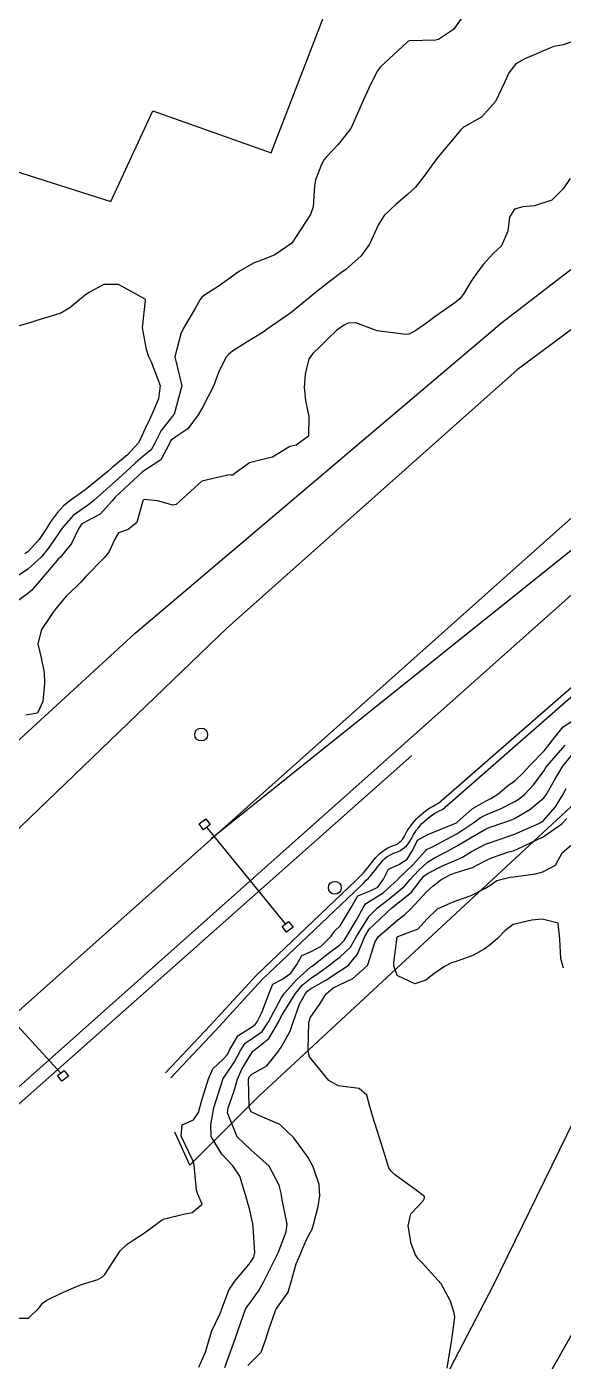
# Model space of a CAD drawing. Header units: metres. Extents: x 318500 to 325275, y 7408834 to 7428799.
# Drawn here: x 320683.9 to 320721.1, y 7414654.7 to 7414747.2 of the extents above; entities that cross this region are included whole.
import ezdxf

# ---------------------------------------------------------------- set-up
doc = ezdxf.new("R2010")
doc.units = ezdxf.units.M
doc.header["$MEASUREMENT"] = 0
for name, color, linetype in [('Canaleta de Drenagem', 151, 'Continuous'), ('Curvas de Nivel 1m', 11, 'Continuous'), ('Curvas de Nivel 5m', 15, 'Continuous'), ('Divisas', 45, 'Continuous'), ('Edificações', 30, 'Continuous'), ('Linha Férrea', 20, 'Continuous'), ('Postes', 20, 'Continuous'), ('Pórticos', 45, 'Continuous'), ('Vias Primárias', 230, 'Continuous')]:
    doc.layers.add(name, color=color, linetype=linetype)

msp = doc.modelspace()

# ---------------------------------------------------------------- linework, layer by layer
at = {"layer": 'Canaleta de Drenagem'}
for points in [[(320693.522, 7414674.72), (320696.625, 7414678.001), (320699.857, 7414681.522), (320706.727, 7414688.061, 0.044136), (320707.99, 7414689.495, -0.155974), (320709.353, 7414690.484, 0.200187), (320710.097, 7414691.128, -0.171633), (320712.464, 7414693.416), (320720.943, 7414700.824), (320732.054, 7414710.4), (320772.372, 7414743.946), (320793.969, 7414761.038)], [(320693.885, 7414674.376), (320696.991, 7414677.661), (320700.214, 7414681.172), (320707.072, 7414687.699, 0.044136), (320708.393, 7414689.199, -0.155974), (320709.51, 7414690.009, 0.200187), (320710.545, 7414690.905, -0.175754), (320712.736, 7414692.99), (320721.271, 7414700.446), (320732.377, 7414710.018), (320772.687, 7414743.557), (320794.273, 7414760.641)]]:
    msp.add_lwpolyline(points, format="xyb", dxfattribs=at)
at = {"layer": 'Curvas de Nivel 1m', "flags": 128}
for points, elevation in [([(320714.237, 7414748.094), (320713.516, 7414747.063), (320712.464, 7414746.361), (320712.268, 7414746.317), (320710.462, 7414746.278), (320710.366, 7414746.237), (320710.26, 7414746.143), (320708.443, 7414744.465), (320708.211, 7414744.173), (320707.622, 7414742.982), (320707.267, 7414742.187), (320707.001, 7414741.591), (320706.38, 7414740.2), (320705.503, 7414739.074), (320704.696, 7414738.217), (320704.542, 7414738.033), (320704.352, 7414737.685), (320703.94, 7414736.622), (320703.869, 7414736.227), (320703.767, 7414734.769), (320703.59, 7414734.231), (320702.28, 7414732.25), (320701.103, 7414731.432), (320700.262, 7414731.077), (320699.671, 7414730.874), (320698.662, 7414730.296), (320698.418, 7414730.128), (320698.246, 7414730.006), (320697.256, 7414729.294), (320696.225, 7414728.637), (320696.052, 7414728.503), (320695.933, 7414728.334), (320695.586, 7414727.711), (320694.769, 7414726.351), (320694.596, 7414725.952), (320694.17, 7414724.36), (320694.663, 7414722.352), (320694.12, 7414720.39), (320694.111, 7414720.369), (320693.222, 7414719.25), (320692.792, 7414718.373), (320692.536, 7414717.923), (320692.077, 7414717.537), (320691.446, 7414717.013), (320690.782, 7414716.399), (320690.053, 7414715.752), (320688.576, 7414714.432), (320688.288, 7414714.184), (320688.034, 7414714.016), (320687.114, 7414713.359), (320686.332, 7414712.457), (320686.201, 7414712.264), (320686.003, 7414711.97), (320685.383, 7414711.076), (320684.902, 7414710.476), (320683.971, 7414709.633), (320682.291, 7414708.515)], 726), ([(320721.602, 7414736.73), (320721.125, 7414735.998), (320720.318, 7414735.217), (320719.126, 7414734.841), (320718.311, 7414734.752), (320717.749, 7414734.605), (320717.401, 7414734.049), (320717.275, 7414733.065), (320716.833, 7414732.054), (320716.544, 7414731.789), (320716.272, 7414731.55), (320715.573, 7414730.757), (320715.048, 7414730.078), (320714.728, 7414729.598), (320714.23, 7414728.753), (320713.942, 7414728.376), (320713.599, 7414728.099), (320712.21, 7414727.145), (320711.625, 7414726.706), (320710.814, 7414726.134), (320710.409, 7414725.926), (320710.197, 7414725.91), (320708.2, 7414726.17), (320706.722, 7414726.709), (320706.205, 7414726.692), (320705.869, 7414726.538), (320705.404, 7414726.208), (320704.795, 7414725.61), (320704.182, 7414725.005), (320703.777, 7414724.625), (320703.465, 7414724.231), (320703.217, 7414723.172), (320703.149, 7414722.235), (320703.233, 7414721.336), (320703.472, 7414720.23), (320703.455, 7414718.874), (320702.586, 7414718.243), (320702.186, 7414718.151), (320702.088, 7414718.11), (320700.941, 7414717.403), (320700.074, 7414717.21), (320699.342, 7414717.017), (320698.361, 7414716.297), (320698.204, 7414716.153), (320698.059, 7414716.167), (320697.948, 7414716.191), (320696.054, 7414715.749), (320694.516, 7414714.353), (320694.271, 7414714.122), (320694.036, 7414714.089), (320692.974, 7414714.371), (320692.041, 7414714.462), (320691.942, 7414714.381), (320691.526, 7414712.879), (320690.932, 7414712.396), (320690.257, 7414712.155), (320690, 7414711.731), (320689.588, 7414710.813), (320689.269, 7414710.421), (320687.967, 7414709.108), (320687.655, 7414708.751), (320687.352, 7414708.446), (320686.636, 7414707.767), (320685.937, 7414706.933), (320685.732, 7414706.664), (320685.583, 7414706.465), (320684.92, 7414705.47), (320684.675, 7414704.478), (320684.905, 7414703.49), (320685.116, 7414702.471), (320685.122, 7414701.724), (320685.005, 7414700.473), (320684.65, 7414699.666), (320683.836, 7414699.525)], 724), ([(320683.336, 7414726.503), (320684.203, 7414726.759), (320684.625, 7414726.904), (320686.209, 7414727.396), (320686.894, 7414727.772), (320687.697, 7414728.445), (320687.986, 7414728.68), (320688.226, 7414728.839), (320689.263, 7414729.396), (320690.235, 7414729.397), (320692.085, 7414728.382), (320692.123, 7414728.286), (320691.91, 7414726.384), (320692.178, 7414724.895), (320692.353, 7414724.378), (320692.525, 7414724.016), (320693.158, 7414722.37), (320693.045, 7414721.456), (320692.587, 7414720.375), (320692.433, 7414720.059), (320692.105, 7414719.395), (320691.797, 7414718.682), (320691.624, 7414718.387), (320690.897, 7414717.579), (320690.067, 7414716.874), (320689.81, 7414716.667), (320689.518, 7414716.418), (320688.048, 7414715.205), (320687.601, 7414714.888), (320686.972, 7414714.451), (320686.46, 7414714.03), (320686.027, 7414713.572), (320685.554, 7414712.93), (320685.271, 7414712.471), (320684.772, 7414711.705), (320683.985, 7414710.844), (320683.767, 7414710.709)], 727), ([(320683.279, 7414657.727), (320684.026, 7414657.732), (320684.774, 7414658.468), (320685.003, 7414658.756), (320685.298, 7414658.976), (320686.284, 7414659.466), (320687.312, 7414659.892), (320687.695, 7414660.046), (320688.828, 7414660.415), (320689.157, 7414660.577), (320689.324, 7414660.761), (320690.373, 7414662.395), (320690.871, 7414662.863), (320691.352, 7414663.187), (320692.078, 7414663.65), (320693.05, 7414664.355), (320693.223, 7414664.502), (320693.373, 7414664.579), (320694.772, 7414664.943), (320695.381, 7414665.047), (320696.074, 7414665.635), (320695.77, 7414666.324), (320695.683, 7414666.606), (320695.521, 7414668.328), (320695.425, 7414668.643), (320694.61, 7414670.338), (320694.678, 7414671.126), (320695.467, 7414671.475), (320695.809, 7414671.991), (320695.896, 7414672.324), (320696.076, 7414672.912), (320696.51, 7414674.315), (320696.811, 7414675.01), (320697.521, 7414675.672), (320697.819, 7414676.004), (320697.963, 7414676.296), (320698.54, 7414677.295), (320699.555, 7414677.943), (320699.753, 7414678.081), (320699.884, 7414678.275), (320700.215, 7414678.919), (320700.713, 7414680.263), (320700.98, 7414680.868), (320701.594, 7414681.201), (320702.212, 7414681.629), (320702.641, 7414682.235), (320702.995, 7414682.854), (320703.624, 7414683.151), (320704.328, 7414683.514), (320705.011, 7414684.206), (320705.283, 7414684.564), (320705.647, 7414684.92), (320706.405, 7414686.189), (320706.865, 7414686.989), (320707.677, 7414687.321), (320708.25, 7414687.593), (320708.657, 7414688.155), (320709.007, 7414688.844), (320709.705, 7414689.162), (320710.303, 7414689.543), (320710.669, 7414690.131), (320711.004, 7414690.85), (320711.731, 7414691.244), (320713.72, 7414692.071), (320713.74, 7414692.082), (320714.797, 7414693.032), (320715.763, 7414693.585), (320716.086, 7414693.736), (320716.581, 7414694.052), (320717.228, 7414694.595), (320717.784, 7414695), (320718.327, 7414695.497), (320718.804, 7414696.025), (320719.811, 7414697.082), (320720.543, 7414697.999), (320721.11, 7414698.711), (320721.838, 7414699.187)], 724), ([(320697.642, 7414654.294), (320697.842, 7414654.887), (320698.353, 7414656.284), (320698.594, 7414656.956), (320699.054, 7414658.274), (320699.132, 7414658.433), (320699.296, 7414658.664), (320699.971, 7414659.602), (320700.339, 7414660.26), (320700.671, 7414660.912), (320701.34, 7414662.25), (320701.903, 7414663.7), (320701.96, 7414664.241), (320701.6, 7414666.044), (320701.566, 7414666.248), (320701.546, 7414666.393), (320701.407, 7414666.937), (320700.729, 7414668.257), (320699.437, 7414669.395), (320698.495, 7414670.29), (320697.816, 7414671.955), (320697.868, 7414672.296), (320698.295, 7414673.488), (320698.518, 7414674.29), (320698.817, 7414674.981), (320699.528, 7414676.162), (320699.579, 7414676.229), (320699.66, 7414676.278), (320700.706, 7414677.099), (320701.354, 7414678.253), (320701.564, 7414678.686), (320702.542, 7414680.236), (320703.013, 7414680.804), (320703.596, 7414681.277), (320704.163, 7414681.653), (320704.916, 7414682.207), (320705.304, 7414682.514), (320705.618, 7414682.737), (320706.369, 7414683.449), (320706.788, 7414684.183), (320707.654, 7414685.593), (320708.228, 7414686.161), (320709.036, 7414686.783), (320709.677, 7414687.299), (320710.121, 7414687.698), (320710.506, 7414688.132), (320711.07, 7414688.756), (320711.708, 7414689.332), (320712.189, 7414689.637), (320713.099, 7414690.099), (320713.724, 7414690.442), (320714.682, 7414691.028), (320715.736, 7414691.622), (320716.044, 7414691.75), (320716.935, 7414692.048), (320717.523, 7414692.262), (320717.745, 7414692.36), (320718.795, 7414692.984), (320719.767, 7414693.789), (320719.869, 7414693.908), (320719.939, 7414694.007), (320720.604, 7414695.181), (320721.094, 7414695.991), (320721.809, 7414696.857)], 726), ([(320699.242, 7414654.443), (320700.157, 7414655.355), (320700.495, 7414656.258), (320700.668, 7414656.857), (320701.16, 7414658.251), (320701.199, 7414658.343), (320701.294, 7414658.491), (320702.026, 7414659.523), (320702.235, 7414660.236), (320702.581, 7414661.48), (320702.906, 7414662.227), (320703.03, 7414662.54), (320703.356, 7414663.275), (320703.694, 7414663.886), (320703.803, 7414664.214), (320704.125, 7414665.473), (320704.234, 7414666.207), (320704.176, 7414666.98), (320703.78, 7414668.216), (320703.429, 7414668.853), (320702.43, 7414670.235), (320701.463, 7414671.144), (320699.945, 7414671.801), (320699.476, 7414672.033), (320699.351, 7414672.281), (320699.335, 7414672.428), (320699.284, 7414674.282), (320699.336, 7414674.449), (320699.505, 7414674.63), (320700.562, 7414675.216), (320701.39, 7414676.252), (320701.443, 7414676.34), (320701.533, 7414676.469), (320702.181, 7414677.61), (320702.374, 7414678.238), (320702.824, 7414679.483), (320703.248, 7414680.225), (320703.399, 7414680.406), (320703.585, 7414680.549), (320704.642, 7414681.162), (320705.604, 7414681.782), (320705.856, 7414681.947), (320706.212, 7414682.191), (320706.857, 7414682.946), (320707.353, 7414684.174), (320707.645, 7414684.687), (320709.208, 7414686.147), (320709.455, 7414686.352), (320709.665, 7414686.503), (320710.571, 7414687.236), (320711.266, 7414688.124), (320711.458, 7414688.358), (320711.696, 7414688.546), (320712.74, 7414689.069), (320713.711, 7414689.49), (320714.122, 7414689.676), (320714.766, 7414690.074), (320715.725, 7414690.591), (320716.82, 7414690.958), (320717.732, 7414691.274), (320719.431, 7414692.015), (320719.63, 7414692.123), (320719.743, 7414692.215), (320720.577, 7414693.179), (320721.102, 7414693.99), (320721.329, 7414694.434)], 727), ([(320713.068, 7414654.266), (320713.253, 7414655.414), (320713.372, 7414656.088), (320713.601, 7414657.77), (320713.563, 7414658.086), (320713.302, 7414658.913), (320712.641, 7414660.097), (320711.335, 7414661.57), (320711.06, 7414661.837), (320710.86, 7414662.117), (320710.564, 7414662.91), (320710.35, 7414664.125), (320710.548, 7414664.957), (320711.396, 7414665.861), (320711.484, 7414666.033), (320711.487, 7414666.119), (320711.461, 7414666.18), (320711.401, 7414666.233), (320710.924, 7414666.606), (320709.415, 7414667.68), (320709.184, 7414667.91), (320709.028, 7414668.146), (320708.827, 7414668.751), (320708.404, 7414670.156), (320707.897, 7414671.741), (320707.768, 7414672.166), (320707.707, 7414672.391), (320707.49, 7414673.189), (320706.954, 7414673.638), (320705.496, 7414673.837), (320704.859, 7414674.206), (320703.524, 7414675.829), (320703.421, 7414676.222), (320703.415, 7414676.339), (320703.461, 7414678.221), (320703.563, 7414678.552), (320704.26, 7414679.526), (320704.664, 7414680.209), (320705.161, 7414680.63), (320705.589, 7414680.833), (320706.523, 7414681.259), (320707.548, 7414682.171), (320707.569, 7414682.212), (320707.613, 7414682.365), (320708.04, 7414683.757), (320708.291, 7414684.16), (320709.652, 7414685.328), (320710.117, 7414685.674), (320710.561, 7414686.131), (320711.091, 7414686.704), (320711.678, 7414687.314), (320712.097, 7414687.7), (320712.629, 7414688.106), (320713.306, 7414688.486), (320713.698, 7414688.62), (320714.814, 7414688.962), (320715.71, 7414689.419), (320716.142, 7414689.627), (320717.351, 7414690.044), (320717.637, 7414690.125), (320717.721, 7414690.152), (320717.917, 7414690.232), (320719.731, 7414691.083), (320721.015, 7414691.991), (320721.36, 7414692.371)], 728), ([(320721.133, 7414681.987), (320720.95, 7414682.66), (320720.887, 7414683.991), (320720.759, 7414685.102), (320719.654, 7414685.393), (320718.943, 7414685.311), (320717.65, 7414685.022), (320717.084, 7414684.607), (320716.566, 7414684.051), (320716.065, 7414683.624), (320715.629, 7414683.312), (320714.841, 7414682.852), (320713.615, 7414682.43), (320713.359, 7414682.348), (320712.891, 7414682.101), (320712.133, 7414681.581), (320711.595, 7414681.149), (320710.829, 7414680.89), (320709.6, 7414681.467), (320709.376, 7414682.144), (320709.375, 7414682.383), (320709.592, 7414684.141), (320709.64, 7414684.184), (320711.061, 7414684.711), (320711.653, 7414685.374), (320712.391, 7414686.109), (320713.265, 7414686.497), (320713.669, 7414686.663), (320714.735, 7414687.013), (320715.682, 7414687.499), (320716.023, 7414687.718), (320716.512, 7414688.052), (320717.446, 7414688.29), (320717.694, 7414688.32), (320719.185, 7414688.53), (320719.7, 7414688.657), (320720.574, 7414689.13), (320721.039, 7414689.99), (320721.726, 7414690.567)], 729)]:
    msp.add_lwpolyline(points, dxfattribs=dict(at, elevation=elevation))
at = {"layer": 'Curvas de Nivel 5m', "elevation": 725, "flags": 128}
for points in [[(320722.117, 7414746.333), (320721.125, 7414746), (320720.459, 7414745.868), (320720.225, 7414745.781), (320718.45, 7414745.009), (320717.826, 7414744.667), (320717.347, 7414744.051), (320717.062, 7414743.422), (320716.41, 7414742.06), (320715.474, 7414740.993), (320714.384, 7414740.37), (320714.203, 7414740.273), (320714.016, 7414740.095), (320712.36, 7414738.12), (320711.524, 7414736.946), (320710.869, 7414736.135), (320710.601, 7414735.862), (320710.322, 7414735.622), (320709.519, 7414734.945), (320708.7, 7414734.164), (320708.294, 7414733.529), (320707.669, 7414732.179), (320707.09, 7414731.365), (320706.256, 7414730.612), (320706.031, 7414730.425), (320705.747, 7414730.205), (320704.89, 7414729.563), (320704.232, 7414729.044), (320703.775, 7414728.678), (320703.237, 7414728.235), (320702.212, 7414727.423), (320700.582, 7414726.274), (320700.362, 7414726.113), (320700.196, 7414726), (320699.122, 7414725.354), (320698.177, 7414724.764), (320697.924, 7414724.553), (320697.712, 7414724.307), (320697.192, 7414723.277), (320696.866, 7414722.319), (320696.126, 7414720.907), (320695.801, 7414720.335), (320695.08, 7414719.371), (320694.096, 7414718.735), (320693.901, 7414718.554), (320693.812, 7414718.363), (320693.21, 7414717.232), (320692.062, 7414716.484), (320691.999, 7414716.443), (320691.935, 7414716.382), (320690.042, 7414714.64), (320689.843, 7414714.413), (320689, 7414713.45), (320688.018, 7414712.954), (320687.696, 7414712.762), (320687.48, 7414712.445), (320687.014, 7414711.431), (320686.206, 7414710.458), (320686.089, 7414710.349), (320685.978, 7414710.232), (320684.5, 7414708.482), (320684.252, 7414708.189), (320683.952, 7414707.934), (320683.119, 7414707.326)], [(320695.843, 7414654.321), (320696.297, 7414655.36), (320696.585, 7414656.31), (320696.736, 7414656.84), (320697.286, 7414658.001), (320697.376, 7414658.211), (320697.406, 7414658.298), (320697.93, 7414659.672), (320698.329, 7414660.285), (320699.332, 7414661.47), (320699.65, 7414661.954), (320699.727, 7414662.266), (320699.613, 7414664.021), (320699.585, 7414664.268), (320699.384, 7414665.199), (320699.087, 7414666.275), (320698.69, 7414667.558), (320698.202, 7414668.288), (320697.432, 7414669.081), (320696.703, 7414670.311), (320696.66, 7414671.115), (320696.887, 7414672.309), (320697.5, 7414674.271), (320697.508, 7414674.292), (320698.31, 7414675.5), (320698.735, 7414676.288), (320699.047, 7414676.775), (320699.542, 7414677.107), (320700.225, 7414677.594), (320700.662, 7414678.263), (320701.577, 7414679.957), (320701.776, 7414680.247), (320702.628, 7414681.201), (320703.608, 7414682.071), (320703.695, 7414682.133), (320703.809, 7414682.218), (320704.818, 7414683.012), (320705.631, 7414683.61), (320705.927, 7414683.904), (320706.106, 7414684.193), (320706.76, 7414685.292), (320707.242, 7414686.176), (320707.401, 7414686.437), (320707.666, 7414686.595), (320708.628, 7414687.204), (320709.635, 7414688.141), (320709.664, 7414688.167), (320709.691, 7414688.195), (320710.683, 7414689.152), (320711.559, 7414690.122), (320711.633, 7414690.209), (320711.721, 7414690.256), (320711.961, 7414690.355), (320713.732, 7414691.303), (320714.914, 7414692.072), (320715.387, 7414692.424), (320715.748, 7414692.62), (320716.774, 7414693.031), (320717.762, 7414693.534), (320718.07, 7414693.73), (320718.428, 7414694.03), (320719.077, 7414694.724), (320719.795, 7414695.686), (320719.916, 7414695.89), (320720.001, 7414696.007), (320721.262, 7414697.436)]]:
    msp.add_lwpolyline(points, dxfattribs=at)
at = {"layer": 'Divisas'}
msp.add_lwpolyline([(320975.338, 7414937.151), (320924.312, 7414868.055), (320888.763, 7414822.595), (320886.476, 7414818.204), (320882.081, 7414816.475), (320832.951, 7414777.567), (320809.771, 7414759.984), (320730.862, 7414701.697), (320699.983, 7414673.087), (320695.213, 7414668.33), (320694.175, 7414670.621)], dxfattribs=at)
at = {"layer": 'Edificações'}
msp.add_lwpolyline([(320684.305, 7414780.812), (320677.86, 7414765.596), (320671.268, 7414768.522), (320667.899, 7414760.329), (320672.294, 7414758.135), (320665.698, 7414737.617), (320678.442, 7414732.496), (320680.493, 7414738.056), (320689.722, 7414735.13), (320692.651, 7414741.421), (320700.855, 7414738.495), (320712.72, 7414769.219), (320704.542, 7414772.656), (320695.05, 7414749.343), (320682.615, 7414754.724), (320692.1, 7414778.023), (320684.305, 7414780.812)], close=True, dxfattribs=at)
at = {"layer": 'Linha Férrea'}
for points in [[(320633.316, 7414629.253), (320777.065, 7414757.123, 0.012969), (320847.83, 7414823.299, 0.045223), (320913.238, 7414901.784, 0.028396), (320958.652, 7414980.458), (321000.142, 7415057.355, -0.029861), (321051.084, 7415139.412, -0.055667), (321134.029, 7415229.838, -0.018731), (321177.936, 7415264.887, -0.005656), (321232.205, 7415304.051), (321269.949, 7415330.444, 0.029004), (321333.565, 7415379.837, 0.034735), (321383.346, 7415430.521, 0.062911), (321451.089, 7415534.053, 0.021199), (321470.312, 7415575.877), (321499.441, 7415649.202)], [(320223.393, 7414139.109, -0.076005), (320320.437, 7414311.999, -0.027328), (320414.072, 7414419.908, -0.009752), (320494.139, 7414502.312), (320539.581, 7414547.559, -0.011191), (320630.307, 7414631.794), (320756.595, 7414744.298), (320803.261, 7414786.663, 0.019521), (320844.172, 7414825.776, 0.046857), (320912.063, 7414907.564, 0.028693), (320959.442, 7414990.445), (320996.914, 7415059.892, -0.026975), (321044.532, 7415137.193, -0.050883), (321124.039, 7415226.537, -0.025562), (321181.808, 7415273.236, -0.010464), (321204.932, 7415290.006), (321276.001, 7415340.1, 0.037465), (321348.303, 7415399.171, 0.070178), (321431.572, 7415506.426, 0.032105), (321468.493, 7415582.403, 0.011032), (321478.309, 7415606.627)]]:
    msp.add_lwpolyline(points, format="xyb", dxfattribs=at)
for points in [[(320756.155, 7414738.523), (320696.699, 7414690.94)], [(320599.813, 7414598.547), (320710.612, 7414696.729)]]:
    msp.add_lwpolyline(points, dxfattribs=at)
at = {"layer": 'Postes'}
for centre in [(320696.001, 7414698.18), (320705.271, 7414687.558)]:
    msp.add_circle(centre, 0.446, dxfattribs=at)
at = {"layer": 'Pórticos'}
for points in [[(320695.859, 7414691.979), (320696.318, 7414692.33), (320696.621, 7414691.933), (320696.162, 7414691.583)], [(320701.612, 7414684.875), (320702.07, 7414685.225), (320702.374, 7414684.829), (320701.915, 7414684.478)], [(320686.033, 7414674.538), (320686.491, 7414674.889), (320686.794, 7414674.492), (320686.336, 7414674.142)]]:
    msp.add_lwpolyline(points, close=True, dxfattribs=at)
for points in [[(320701.841, 7414685.05), (320696.392, 7414691.758)], [(320686.262, 7414674.714), (320678.53, 7414683.116)]]:
    msp.add_lwpolyline(points, dxfattribs=at)
at = {"layer": 'Vias Primárias'}
for points in [[(321109.374, 7414841.125, 0), (321121.447, 7414845.471, -0.165445)], [(320682.11, 7414602.794), (320689.098, 7414606.232), (320705.551, 7414639.394), (320716.252, 7414659.974), (320724.939, 7414677.678), (320733.097, 7414694.323, -0.109386), (320757.743, 7414718.621), (320799.339, 7414747.558), (320825.755, 7414765.208), (320847.695, 7414779.761), (320885.391, 7414808.85), (320895.369, 7414818.969), (320903.599, 7414829.758), (320918.836, 7414847.085), (320931.038, 7414862.386), (320943.175, 7414878.036), (320958.547, 7414899.333), (320973.107, 7414916.991)], [(320801.809, 7414741.297), (320793.234, 7414735.534), (320782.372, 7414728.42), (320771.378, 7414721.252), (320764.431, 7414716.491, -0.038509), (320758.956, 7414712.634, 0.02132), (320758.884, 7414712.583), (320753.98, 7414708.75), (320749.74, 7414704.971), (320746.661, 7414701.421), (320742.644, 7414696.071), (320739.008, 7414690.696), (320735.825, 7414685.009), (320732.896, 7414679.282), (320729.788, 7414673.022), (320726.996, 7414667.3), (320724.454, 7414661.81), (320722.611, 7414658.211), (320719.53, 7414652.724)]]:
    msp.add_lwpolyline(points, format="xyb", dxfattribs=at)
msp.add_lwpolyline([(320677.713, 7414692.634), (320691.419, 7414705.202), (320716.828, 7414726.711), (320729.305, 7414736.31), (320731.784, 7414733.748), (320717.928, 7414723.472), (320697.752, 7414705.54), (320681.598, 7414690.008)], dxfattribs=at)

doc.saveas('drawing.dxf')
